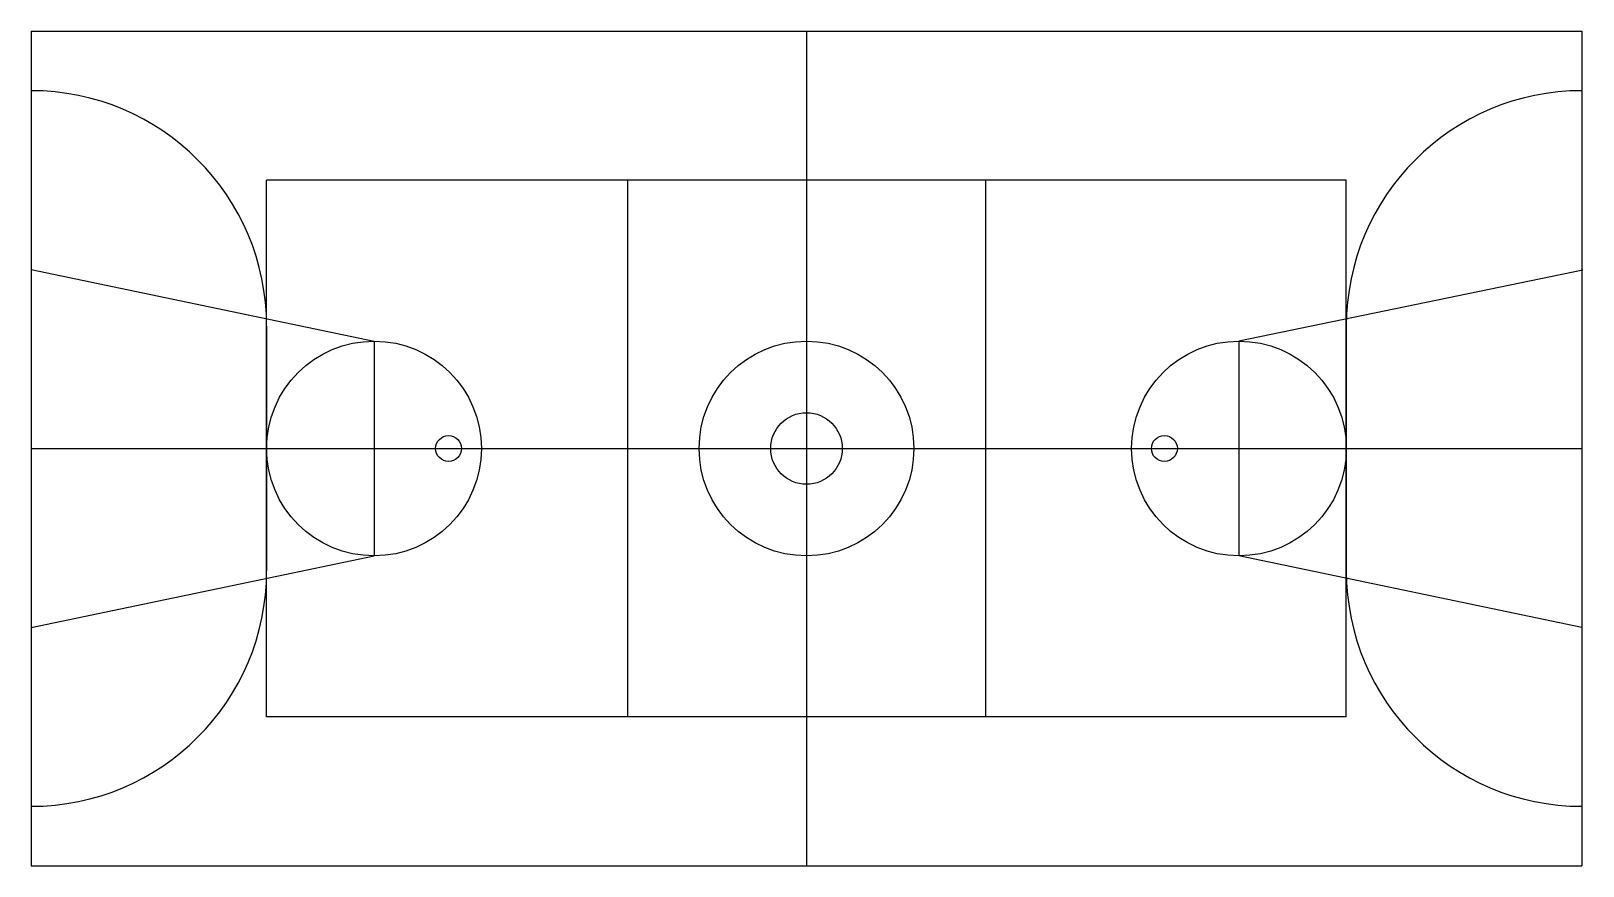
# Model space of a CAD drawing. Extents: x 0 to 26, y 0 to 14.
import ezdxf

# ---------------------------------------------------------------- set-up
doc = ezdxf.new("R2010")
doc.units = 0
doc.layers.add('N-LNHVISTA', color=2, linetype='CONTINUOUS')

msp = doc.modelspace()

# ---------------------------------------------------------------- linework, layer by layer
at = {"layer": 'N-LNHVISTA', "color": 0}
for p, q in [((0, 14), (26, 14)), ((0, 14), (0, 0)), ((13, 14), (13, 0)), ((26, 14), (26, 0)), ((22.05, 11.5), (3.95, 11.5)), ((3.95, 2.5), (3.95, 11.5)), ((10, 11.5), (10, 2.5)), ((16, 11.5), (16, 2.5)), ((22.05, 4.95), (22.05, 11.5)), ((0, 10), (5.75, 8.8)), ((26.017, 9.992), (20.25, 8.8)), ((3.95, 9.05), (3.95, 4.95)), ((22.05, 9.05), (22.05, 4.95)), ((5.75, 8.8), (5.75, 5.2)), ((20.25, 8.8), (20.25, 5.2)), ((0, 7), (26, 7)), ((0, 4), (5.75, 5.2)), ((26, 4), (20.25, 5.2)), ((22.05, 2.5), (22.05, 4.95)), ((22.05, 2.5), (3.95, 2.5)), ((0, 0), (26, 0))]:
    msp.add_line(p, q, dxfattribs=at)
for centre, radius in [((5.75, 7), 1.8), ((13, 7), 1.8), ((20.25, 7), 1.8), ((13, 7), 0.6), ((7, 7), 0.217), ((19, 7), 0.217)]:
    msp.add_circle(centre, radius, dxfattribs=at)
for centre, start, end in [((0, 9.05), 0, 90), ((26, 9.05), 90, 180), ((0, 4.95), 270, 360), ((26, 4.95), 180, 270)]:
    msp.add_arc(centre, 3.95, start, end, dxfattribs=at)

doc.saveas('drawing.dxf')
